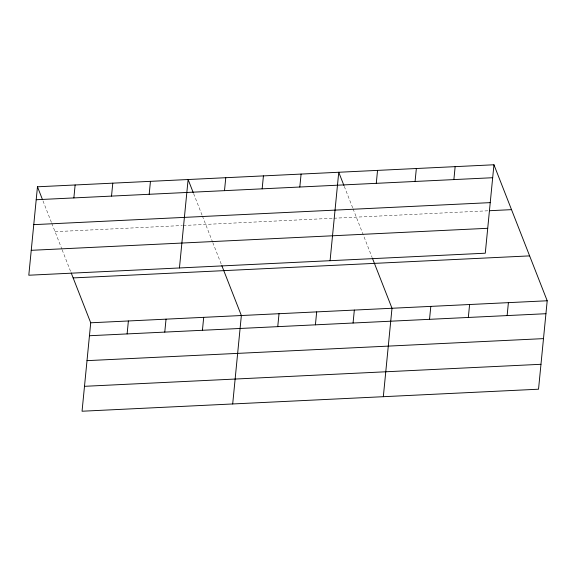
<?xml version="1.0" encoding="UTF-8"?>
<svg xmlns="http://www.w3.org/2000/svg" width="576" height="576" viewBox="0 0 576 576"><rect width="100%" height="100%" fill="white"/><g stroke="black" fill="none" stroke-linecap="round" stroke-linejoin="round"><path stroke-width="0.43" stroke-dasharray="2.88 2.16" d="M55.044 231.674L182.369 225.533M183.269 225.49L333.007 218.261M333.9 218.218L488.592 210.758M344.275 186.386L352.742 207.994M353.066 208.829L372.161 257.594M193.644 193.651L202.104 215.266M202.428 216.094L212.472 241.747M212.796 242.568L221.522 264.866M43.006 200.923L51.466 222.53M51.79 223.358L61.834 249.012M62.158 249.84L70.884 272.131"/><path stroke-width="0.86" d="M37.469 186.79L28.8 275.227L485.28 253.21L493.949 164.772L37.469 186.79L42.35 199.26M73.865 197.921L75.132 184.975M71.208 272.959L90.72 322.79L82.051 411.228L538.531 389.21L547.2 300.773L493.949 164.772M111.521 196.099L112.788 183.161M127.116 333.914L128.383 320.976M149.184 194.285L150.451 181.339M164.772 332.1L166.039 319.154M179.438 267.962L188.107 179.525L193.313 192.823M202.428 330.286L203.702 317.34M224.496 190.649L225.77 177.71M232.69 403.963L241.358 315.526L221.846 265.687M262.159 188.834L263.426 175.889M277.747 326.65L279.022 313.704M299.815 187.02L301.09 174.074M315.41 324.835L316.678 311.89M330.077 260.698L338.746 172.26L343.951 185.558M353.066 323.014L354.341 310.075M376.279 183.326L377.546 170.388M383.328 396.691L391.997 308.254L372.485 258.422M415.08 181.454L416.347 168.516M429.53 319.327L430.798 306.382M453.881 179.59L455.148 166.644M468.331 317.455L469.598 304.51M507.132 315.583L508.399 302.645M36.202 199.735L492.682 177.718M33.761 224.647L490.234 202.63M489.478 210.715L511.524 209.65M31.241 250.315L487.721 228.298M73.152 277.913L529.625 255.888M90.72 322.79L547.2 300.773M89.453 335.736L545.933 313.711M87.012 360.648L543.485 338.623M84.492 386.316L540.972 364.291"/></g></svg>
